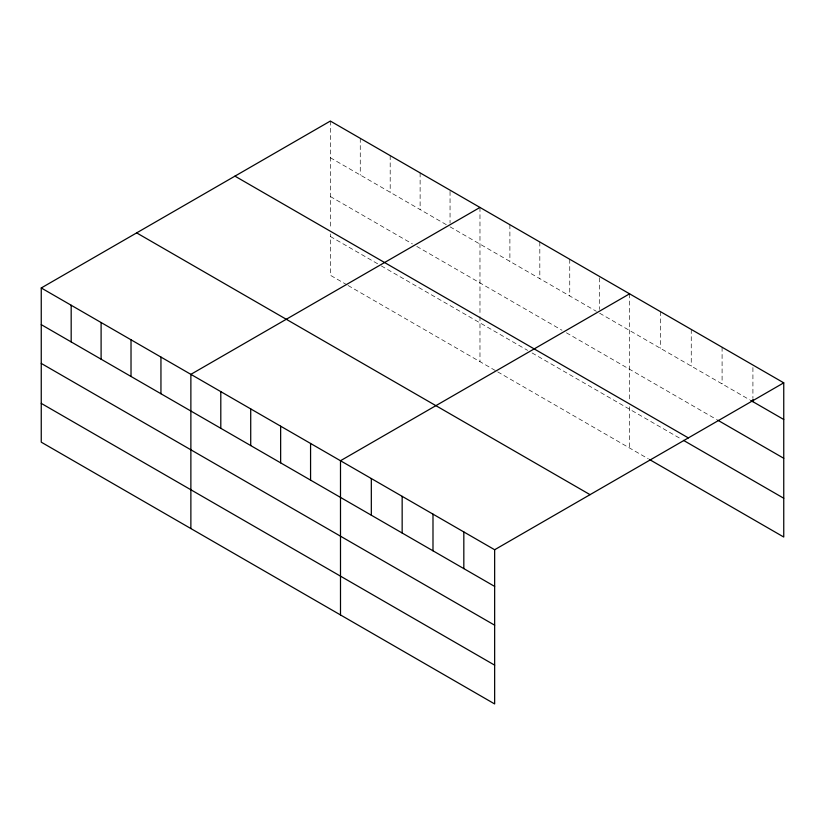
<?xml version="1.0" encoding="UTF-8"?>
<svg xmlns="http://www.w3.org/2000/svg" width="825" height="825" viewBox="0 0 825 825"><rect width="100%" height="100%" fill="white"/><g stroke="black" fill="none" stroke-linecap="round" stroke-linejoin="round"><path stroke-width="0.62" stroke-dasharray="4.12 3.09" d="M330.351 157.73L446.717 224.916M450.048 226.834L596.341 311.303M599.672 313.222L749.616 399.785M330.351 196.515L412.366 243.87M416.8 246.428L561.99 330.248M566.414 332.805L716.585 419.502M330.351 236.476L380.222 265.268M381.325 265.908L527.629 350.377M532.063 352.935L681.347 439.127M346.974 284.862L330.351 275.261L330.351 233.98M348.078 285.502L496.598 371.25M497.702 371.889L648.316 458.834M752.916 367.558L752.916 397.908M722.092 347.232L722.092 383.893M691.257 329.423L691.257 366.094M660.423 311.623L660.423 348.294M629.588 293.824L629.588 401.754M629.588 406.746L629.588 448.027M599.672 277.819L599.672 309.427M569.745 259.277L569.745 295.938M539.818 241.993L539.818 278.664M509.891 224.72L509.891 261.391M479.975 207.446L479.975 315.367M479.975 316.614L479.975 361.649M450.048 191.431L450.048 223.039M420.121 172.889L420.121 209.56M390.194 155.616L390.194 192.277M360.267 138.332L360.267 175.003M330.351 121.058L330.351 228.979"/><path stroke-width="1.24" d="M41.25 287.966L494.649 549.739L494.649 703.942L41.25 442.169L41.25 287.966L330.351 121.058L783.75 382.831L783.75 537.034L649.409 459.473M479.975 207.446L190.874 374.354L190.874 528.557M629.588 293.824L340.498 460.732L340.498 614.945M494.649 549.739L783.75 382.831M750.719 400.424L783.75 419.492M717.678 420.142L783.75 458.287M234.95 176.138L688.349 437.91M683.543 440.395L783.75 498.248M136.651 232.887L590.05 494.66M41.25 324.637L494.649 586.41M41.25 363.423L494.649 625.195M41.25 403.384L494.649 665.156M752.916 399.166L752.916 401.692M463.825 531.939L463.825 568.6M432.991 514.14L432.991 550.801M402.157 496.341L402.157 533.002M371.322 478.531L371.322 515.202M310.571 443.458L310.571 480.129M280.644 426.185L280.644 462.846M250.718 408.901L250.718 445.572M220.801 391.627L220.801 428.299M160.947 357.07L160.947 393.742M131.02 339.797L131.02 376.468M101.104 322.523L101.104 359.184M71.177 305.24L71.177 341.911"/></g></svg>
